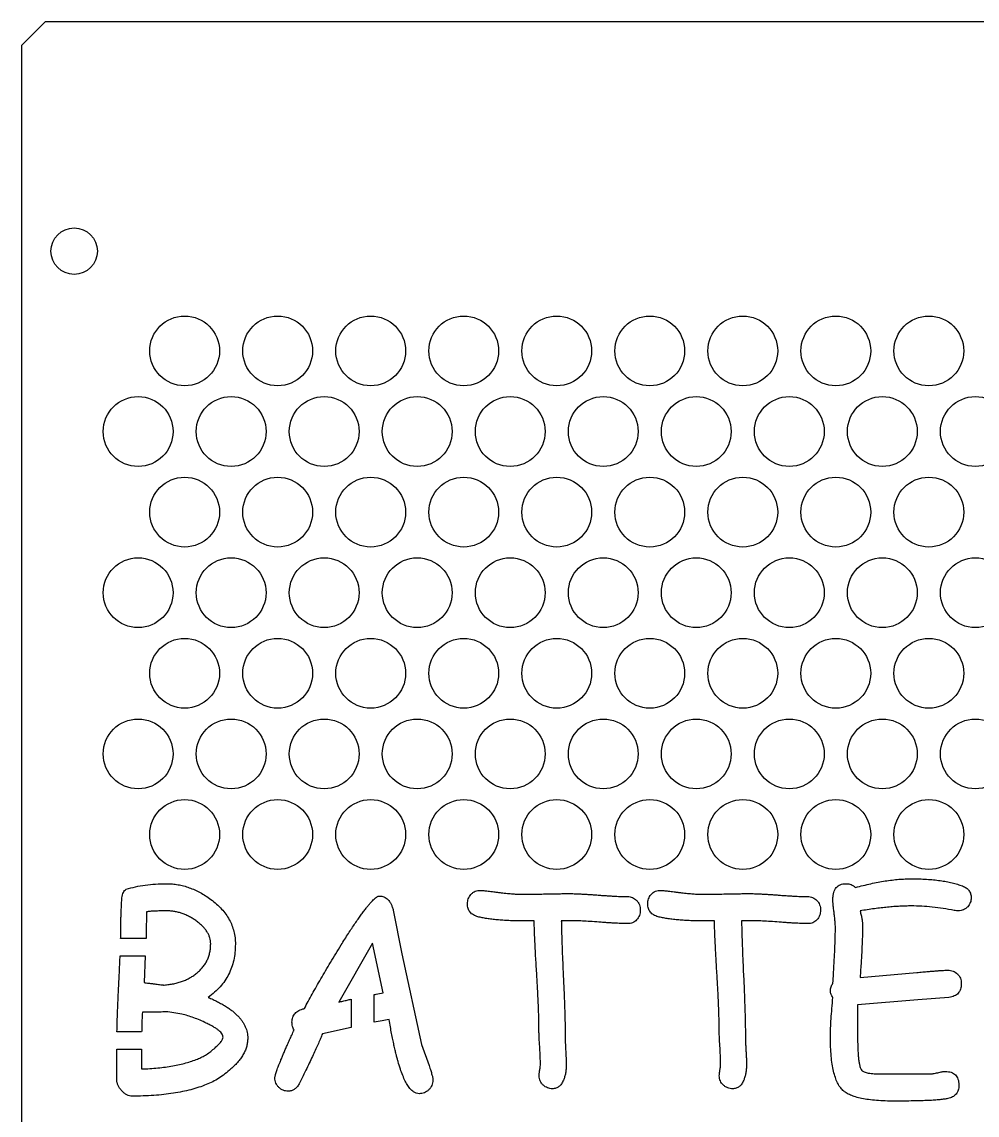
# Model space of a CAD drawing. Header units: inches. Extents: x -3.9 to 3.9, y -2.1 to 9.7.
# Drawn here: x -3.88 to 1.26, y 3.8 to 9.67 of the extents above; entities that cross this region are included whole.
import ezdxf

# ---------------------------------------------------------------- set-up
doc = ezdxf.new("R2010")
doc.units = ezdxf.units.IN
doc.header["$MEASUREMENT"] = 0

msp = doc.modelspace()

# ---------------------------------------------------------------- linework, layer by layer
at = {"color": 7, "linetype": 'Continuous', "lineweight": 25}
for p, q in [((-3.75, 9.6695), (-3.875, 9.5445)), ((3.75, 9.6695), (-3.75, 9.6695)), ((-3.875, -1.4195), (-3.875, 9.5445)), ((-3.205, 4.8883), (-3.2063, 4.7699)), ((-1.8785, 4.8964), (-1.8335, 4.6616)), ((-1.1214, 4.84), (-1.1847, 4.8393)), ((-0.9273, 4.84), (-0.9754, 4.84)), ((-0.1526, 4.84), (-0.2159, 4.8393)), ((0.0415, 4.84), (-0.0066, 4.84)), ((-3.2063, 4.7699), (-3.2074, 4.7451)), ((-3.2074, 4.7451), (-3.344, 4.7451)), ((-1.9907, 4.7197), (-2.1707, 4.4032)), ((-1.9326, 4.452), (-1.9907, 4.7197)), ((-3.3469, 4.6513), (-3.2117, 4.6513)), ((-3.2117, 4.6513), (-3.2183, 4.5082)), ((-1.8335, 4.6616), (-1.7269, 4.1758)), ((0.6304, 4.5347), (0.9354, 4.5617)), ((-2.1056, 4.4185), (-2.1056, 4.2669)), ((-1.9806, 4.2946), (-1.9806, 4.4432)), ((0.941, 4.4153), (0.6171, 4.3887)), ((1.1079, 4.4285), (0.941, 4.4153)), ((-3.1463, 4.3489), (-3.2274, 4.3489)), ((-3.0155, 4.3388), (-3.0901, 4.351)), ((0.6171, 4.3887), (0.6171, 4.215)), ((-3.2311, 4.2432), (-3.3637, 4.2432)), ((-2.1056, 4.2669), (-2.2594, 4.2326)), ((-1.7269, 4.1758), (-1.6863, 4.0617)), ((-3.3643, 3.9852), (-3.3643, 4.1494)), ((-3.3643, 4.1494), (-3.2316, 4.1494)), ((-3.2316, 4.1494), (-3.2316, 4.0437)), ((0.748, 4.0171), (1.007, 4.0171))]:
    msp.add_line(p, q, dxfattribs=at)
for centre, radius in [((-3.5938, 8.4375), 0.125), ((-3, 7.9016), 0.1875), ((-2.5, 7.9016), 0.1875), ((-2, 7.9016), 0.1875), ((-1.5, 7.9016), 0.1875), ((-1, 7.9016), 0.1875), ((-0.5, 7.9016), 0.1875), ((0, 7.9016), 0.1875), ((0.5, 7.9016), 0.1875), ((1, 7.9016), 0.1875), ((-3.25, 7.4686), 0.1875), ((-2.75, 7.4686), 0.1875), ((-2.25, 7.4686), 0.1875), ((-1.75, 7.4686), 0.1875), ((-1.25, 7.4686), 0.1875), ((-0.75, 7.4686), 0.1875), ((-0.25, 7.4686), 0.1875), ((0.25, 7.4686), 0.1875), ((0.75, 7.4686), 0.1875), ((1.25, 7.4686), 0.1875), ((-3, 7.0356), 0.1875), ((-2.5, 7.0356), 0.1875), ((-2, 7.0356), 0.1875), ((-1.5, 7.0356), 0.1875), ((-1, 7.0356), 0.1875), ((-0.5, 7.0356), 0.1875), ((0, 7.0356), 0.1875), ((0.5, 7.0356), 0.1875), ((1, 7.0356), 0.1875), ((-3.25, 6.6026), 0.1875), ((-2.75, 6.6026), 0.1875), ((-2.25, 6.6026), 0.1875), ((-1.75, 6.6026), 0.1875), ((-1.25, 6.6026), 0.1875), ((-0.75, 6.6026), 0.1875), ((-0.25, 6.6026), 0.1875), ((0.25, 6.6026), 0.1875), ((0.75, 6.6026), 0.1875), ((1.25, 6.6026), 0.1875), ((-3, 6.1696), 0.1875), ((-2.5, 6.1696), 0.1875), ((-2, 6.1696), 0.1875), ((-1.5, 6.1696), 0.1875), ((-1, 6.1696), 0.1875), ((-0.5, 6.1696), 0.1875), ((0, 6.1696), 0.1875), ((0.5, 6.1696), 0.1875), ((1, 6.1696), 0.1875), ((-3.25, 5.7365), 0.1875), ((-2.75, 5.7365), 0.1875), ((-2.25, 5.7365), 0.1875), ((-1.75, 5.7365), 0.1875), ((-1.25, 5.7365), 0.1875), ((-0.75, 5.7365), 0.1875), ((-0.25, 5.7365), 0.1875), ((0.25, 5.7365), 0.1875), ((0.75, 5.7365), 0.1875), ((1.25, 5.7365), 0.1875), ((-3, 5.3035), 0.1875), ((-2.5, 5.3035), 0.1875), ((-2, 5.3035), 0.1875), ((-1.5, 5.3035), 0.1875), ((-1, 5.3035), 0.1875), ((-0.5, 5.3035), 0.1875), ((0, 5.3035), 0.1875), ((0.5, 5.3035), 0.1875), ((1, 5.3035), 0.1875)]:
    msp.add_circle(centre, radius, dxfattribs=at)
for points, knots in [([(0.6057, 5.0187), (0.6196, 5.0224), (0.6469, 5.0298), (0.6874, 5.0393), (0.7268, 5.0472), (0.7649, 5.0539), (0.8019, 5.0591), (0.8378, 5.0629), (0.8727, 5.065), (0.8955, 5.0654), (0.9068, 5.0656)], [0, 0, 0, 0, 0.1410471, 0.2776536, 0.4084631, 0.5351875, 0.6571521, 0.7758472, 0.8893655, 1, 1, 1, 1]), ([(0.9068, 5.0656), (0.9207, 5.0655), (0.9478, 5.0652), (0.9874, 5.0633), (1.0249, 5.0605), (1.0602, 5.0564), (1.0934, 5.0507), (1.1244, 5.0441), (1.1534, 5.0367), (1.1715, 5.0302), (1.1803, 5.027)], [0, 0, 0, 0, 0.150152, 0.292977, 0.428577, 0.556433, 0.676897, 0.79146, 0.8989, 1, 1, 1, 1]), ([(-3.3377, 4.9629), (-3.3368, 4.9684), (-3.3351, 4.9784), (-3.3301, 4.9917), (-3.3236, 5.0025), (-3.3174, 5.0072), (-3.3145, 5.0094)], [0, 0, 0, 0, 0.308547, 0.569789, 0.79657, 1, 1, 1, 1]), ([(-3.3145, 5.0094), (-3.2981, 5.014), (-3.2645, 5.0236), (-3.2114, 5.0322), (-3.1553, 5.0381), (-3.1168, 5.0387), (-3.097, 5.039)], [0, 0, 0, 0, 0.232639, 0.475273, 0.730674, 1, 1, 1, 1]), ([(-3.097, 5.039), (-3.0867, 5.0388), (-3.0661, 5.0384), (-3.0355, 5.0342), (-3.0051, 5.0276), (-2.9752, 5.0181), (-2.9454, 5.0064), (-2.9161, 4.9917), (-2.887, 4.9746), (-2.8684, 4.9612), (-2.8589, 4.9544)], [0, 0, 0, 0, 0.120268, 0.239813, 0.360359, 0.482036, 0.606193, 0.733155, 0.864419, 1, 1, 1, 1]), ([(-1.4619, 4.981), (-1.4583, 4.9847), (-1.4514, 4.9919), (-1.4384, 4.9994), (-1.4239, 5.0035), (-1.4138, 5.0034), (-1.4086, 5.0034)], [0, 0, 0, 0, 0.256654, 0.496673, 0.740639, 1, 1, 1, 1]), ([(-1.4086, 5.0034), (-1.4063, 5.0032), (-1.4009, 5.003), (-1.392, 5.0021), (-1.3812, 5.0008), (-1.3684, 4.9993), (-1.3536, 4.9977), (-1.3369, 4.9956), (-1.3182, 4.9934), (-1.3052, 4.9916), (-1.2983, 4.9907)], [0, 0, 0, 0, 0.0635938, 0.1442292, 0.2419667, 0.3584673, 0.491876, 0.6442657, 0.8135624, 1, 1, 1, 1]), ([(-0.4931, 4.981), (-0.4895, 4.9847), (-0.4826, 4.9919), (-0.4696, 4.9994), (-0.4551, 5.0035), (-0.445, 5.0034), (-0.4398, 5.0034)], [0, 0, 0, 0, 0.256654, 0.4966728, 0.7406388, 1, 1, 1, 1]), ([(-0.4398, 5.0034), (-0.4375, 5.0032), (-0.4321, 5.003), (-0.4232, 5.0021), (-0.4124, 5.0008), (-0.3996, 4.9993), (-0.3848, 4.9977), (-0.3681, 4.9956), (-0.3494, 4.9934), (-0.3363, 4.9916), (-0.3295, 4.9907)], [0, 0, 0, 0, 0.063594, 0.144229, 0.241967, 0.358467, 0.491876, 0.644266, 0.813562, 1, 1, 1, 1]), ([(0.4844, 4.9557), (0.4846, 4.9622), (0.4849, 4.9745), (0.4881, 4.9917), (0.4938, 5.0063), (0.5013, 5.0185), (0.5118, 5.0277), (0.5241, 5.0345), (0.5388, 5.0385), (0.5494, 5.0388), (0.5549, 5.039)], [0, 0, 0, 0, 0.156313, 0.295046, 0.418084, 0.530929, 0.637941, 0.74794, 0.866782, 1, 1, 1, 1]), ([(0.5549, 5.039), (0.5597, 5.0388), (0.5691, 5.0383), (0.5826, 5.0345), (0.595, 5.0279), (0.6021, 5.0218), (0.6057, 5.0187)], [0, 0, 0, 0, 0.256011, 0.501755, 0.744845, 1, 1, 1, 1]), ([(1.1803, 5.027), (1.184, 5.0254), (1.1912, 5.0224), (1.201, 5.0166), (1.2093, 5.0099), (1.2159, 5.0021), (1.2213, 4.9937), (1.2251, 4.9842), (1.227, 4.9738), (1.2274, 4.9666), (1.2276, 4.9629)], [0, 0, 0, 0, 0.141204, 0.273981, 0.396418, 0.515142, 0.629623, 0.747251, 0.871004, 1, 1, 1, 1]), ([(-3.3435, 4.7697), (-3.3436, 4.7754), (-3.3436, 4.7876), (-3.3434, 4.8068), (-3.3429, 4.828), (-3.3423, 4.8512), (-3.3415, 4.8763), (-3.3404, 4.9034), (-3.3392, 4.9325), (-3.3382, 4.9525), (-3.3377, 4.9629)], [0, 0, 0, 0, 0.089006, 0.188742, 0.298144, 0.418292, 0.548119, 0.688701, 0.83897, 1, 1, 1, 1]), ([(-2.8589, 4.9544), (-2.8485, 4.9463), (-2.8281, 4.9304), (-2.8011, 4.9038), (-2.7784, 4.8758), (-2.7597, 4.8462), (-2.745, 4.8153), (-2.7349, 4.7827), (-2.7284, 4.7489), (-2.7276, 4.7258), (-2.7273, 4.7141)], [0, 0, 0, 0, 0.13965, 0.271357, 0.397597, 0.51891, 0.638685, 0.756958, 0.876827, 1, 1, 1, 1]), ([(-2.1591, 4.7099), (-2.1524, 4.7205), (-2.1394, 4.7411), (-2.1201, 4.7708), (-2.1022, 4.7987), (-2.0849, 4.8243), (-2.0685, 4.8478), (-2.0534, 4.8695), (-2.0391, 4.889), (-2.0256, 4.9063), (-2.0134, 4.9218), (-2.0021, 4.9353), (-1.9916, 4.9465), (-1.9825, 4.956), (-1.9739, 4.963), (-1.9665, 4.9683), (-1.96, 4.9719), (-1.9557, 4.9724), (-1.9538, 4.9727)], [0, 0, 0, 0, 0.11146, 0.216929, 0.315226, 0.406522, 0.491858, 0.570035, 0.641779, 0.707127, 0.765357, 0.817744, 0.863024, 0.902179, 0.93495, 0.961917, 0.983105, 1, 1, 1, 1]), ([(-1.9538, 4.9727), (-1.9493, 4.9724), (-1.9407, 4.972), (-1.9283, 4.9683), (-1.917, 4.9622), (-1.9068, 4.9537), (-1.8981, 4.9426), (-1.8901, 4.9294), (-1.8836, 4.9137), (-1.8803, 4.9023), (-1.8785, 4.8964)], [0, 0, 0, 0, 0.1146653, 0.2224798, 0.3318181, 0.443275, 0.5625113, 0.6937528, 0.8392083, 1, 1, 1, 1]), ([(-1.4798, 4.9308), (-1.4796, 4.9354), (-1.4793, 4.9446), (-1.4755, 4.9577), (-1.4702, 4.9702), (-1.4647, 4.9773), (-1.4619, 4.981)], [0, 0, 0, 0, 0.256406, 0.5054352, 0.7480057, 1, 1, 1, 1]), ([(-1.2983, 4.9907), (-1.2874, 4.9895), (-1.2666, 4.9872), (-1.237, 4.9844), (-1.2107, 4.9829), (-1.1942, 4.9826), (-1.1865, 4.9824)], [0, 0, 0, 0, 0.293881, 0.559427, 0.794649, 1, 1, 1, 1]), ([(-1.1865, 4.9824), (-1.1788, 4.9825), (-1.1614, 4.9827), (-1.1328, 4.9827), (-1.0987, 4.9836), (-1.0611, 4.984), (-1.0235, 4.9849), (-0.9894, 4.9856), (-0.9607, 4.9857), (-0.9434, 4.9859), (-0.9356, 4.9859)], [0, 0, 0, 0, 0.092555, 0.207421, 0.342966, 0.499992, 0.657034, 0.792579, 0.907445, 1, 1, 1, 1]), ([(-0.9356, 4.9859), (-0.9309, 4.9859), (-0.921, 4.9857), (-0.9053, 4.9856), (-0.888, 4.9849), (-0.8691, 4.9841), (-0.8486, 4.9827), (-0.8265, 4.9817), (-0.8028, 4.9799), (-0.778, 4.9781), (-0.7532, 4.9762), (-0.7295, 4.9745), (-0.7074, 4.9733), (-0.6869, 4.9723), (-0.668, 4.9712), (-0.6507, 4.9705), (-0.635, 4.9704), (-0.6251, 4.9703), (-0.6204, 4.9702)], [0, 0, 0, 0, 0.044676, 0.094607, 0.149168, 0.209007, 0.274162, 0.344565, 0.419639, 0.500002, 0.580366, 0.656096, 0.725842, 0.790961, 0.850832, 0.90605, 0.955324, 1, 1, 1, 1]), ([(-0.6204, 4.9702), (-0.6156, 4.97), (-0.6063, 4.9696), (-0.593, 4.9654), (-0.5811, 4.9586), (-0.5705, 4.9495), (-0.5619, 4.9383), (-0.5551, 4.9258), (-0.5515, 4.9118), (-0.551, 4.902), (-0.5508, 4.897)], [0, 0, 0, 0, 0.12743, 0.246739, 0.367008, 0.490936, 0.616803, 0.739427, 0.86707, 1, 1, 1, 1]), ([(-0.5109, 4.9308), (-0.5108, 4.9354), (-0.5105, 4.9446), (-0.5067, 4.9577), (-0.5014, 4.9702), (-0.4959, 4.9773), (-0.4931, 4.981)], [0, 0, 0, 0, 0.256406, 0.5054352, 0.7480057, 1, 1, 1, 1]), ([(-0.3295, 4.9907), (-0.3186, 4.9895), (-0.2978, 4.9872), (-0.2682, 4.9844), (-0.2419, 4.9829), (-0.2254, 4.9826), (-0.2177, 4.9824)], [0, 0, 0, 0, 0.293881, 0.559427, 0.794649, 1, 1, 1, 1]), ([(-0.2177, 4.9824), (-0.21, 4.9825), (-0.1926, 4.9827), (-0.164, 4.9827), (-0.1299, 4.9836), (-0.0923, 4.984), (-0.0547, 4.9849), (-0.0206, 4.9856), (0.0081, 4.9857), (0.0254, 4.9859), (0.0332, 4.9859)], [0, 0, 0, 0, 0.092555, 0.207421, 0.342966, 0.499992, 0.657034, 0.792579, 0.907445, 1, 1, 1, 1]), ([(0.0332, 4.9859), (0.0379, 4.9859), (0.0478, 4.9857), (0.0635, 4.9856), (0.0808, 4.9849), (0.0997, 4.9841), (0.1202, 4.9827), (0.1423, 4.9817), (0.166, 4.9799), (0.1908, 4.9781), (0.2156, 4.9762), (0.2393, 4.9745), (0.2614, 4.9733), (0.2819, 4.9723), (0.3008, 4.9712), (0.3181, 4.9705), (0.3338, 4.9704), (0.3437, 4.9703), (0.3484, 4.9702)], [0, 0, 0, 0, 0.044676, 0.094607, 0.149168, 0.209007, 0.274162, 0.344565, 0.419639, 0.500002, 0.580366, 0.656096, 0.725842, 0.790961, 0.850832, 0.90605, 0.955324, 1, 1, 1, 1]), ([(0.3484, 4.9702), (0.3532, 4.97), (0.3625, 4.9696), (0.3758, 4.9654), (0.3877, 4.9586), (0.3983, 4.9495), (0.4069, 4.9383), (0.4137, 4.9258), (0.4173, 4.9118), (0.4178, 4.902), (0.418, 4.897)], [0, 0, 0, 0, 0.12743, 0.246739, 0.367008, 0.490936, 0.616803, 0.739427, 0.86707, 1, 1, 1, 1]), ([(0.4977, 4.8039), (0.4976, 4.8087), (0.4974, 4.8194), (0.496, 4.8369), (0.4939, 4.8573), (0.491, 4.8798), (0.4882, 4.9023), (0.4861, 4.9229), (0.4847, 4.9403), (0.4845, 4.9509), (0.4844, 4.9557)], [0, 0, 0, 0, 0.0952493, 0.2097929, 0.3451329, 0.5000048, 0.6562267, 0.7915667, 0.9061103, 1, 1, 1, 1]), ([(1.2276, 4.9629), (1.2273, 4.9586), (1.2268, 4.9501), (1.2234, 4.9376), (1.2175, 4.926), (1.212, 4.9191), (1.2091, 4.9156)], [0, 0, 0, 0, 0.2490214, 0.4934107, 0.7401432, 1, 1, 1, 1]), ([(-3.0951, 4.893), (-3.1072, 4.8931), (-3.1293, 4.8931), (-3.1597, 4.8919), (-3.1843, 4.8908), (-3.1987, 4.889), (-3.205, 4.8883)], [0, 0, 0, 0, 0.327786, 0.604864, 0.827543, 1, 1, 1, 1]), ([(-2.86, 4.7166), (-2.8602, 4.722), (-2.8607, 4.7328), (-2.8644, 4.7489), (-2.8702, 4.7646), (-2.8788, 4.7799), (-2.8894, 4.7949), (-2.9026, 4.8096), (-2.9181, 4.8239), (-2.9354, 4.8378), (-2.9541, 4.8506), (-2.9735, 4.8619), (-2.9931, 4.8714), (-3.0128, 4.8794), (-3.0331, 4.8854), (-3.0535, 4.8897), (-3.0742, 4.8926), (-3.0881, 4.8929), (-3.0951, 4.893)], [0, 0, 0, 0, 0.050702, 0.101808, 0.153693, 0.207642, 0.264826, 0.326345, 0.391919, 0.462468, 0.534734, 0.604432, 0.672257, 0.73857, 0.804186, 0.869776, 0.93449, 1, 1, 1, 1]), ([(-1.4236, 4.8615), (-1.428, 4.8628), (-1.4366, 4.8654), (-1.4481, 4.8711), (-1.4579, 4.8777), (-1.4659, 4.886), (-1.4723, 4.8954), (-1.4765, 4.9062), (-1.4794, 4.918), (-1.4796, 4.9264), (-1.4798, 4.9308)], [0, 0, 0, 0, 0.143629, 0.274277, 0.393764, 0.509874, 0.625198, 0.742806, 0.865392, 1, 1, 1, 1]), ([(-0.5508, 4.897), (-0.551, 4.892), (-0.5514, 4.8824), (-0.5554, 4.8687), (-0.5613, 4.856), (-0.5702, 4.8452), (-0.5803, 4.8359), (-0.5922, 4.8293), (-0.6052, 4.8252), (-0.6143, 4.8248), (-0.619, 4.8246)], [0, 0, 0, 0, 0.133229, 0.25934, 0.383945, 0.510389, 0.634923, 0.752973, 0.874222, 1, 1, 1, 1]), ([(-0.4548, 4.8615), (-0.4592, 4.8628), (-0.4678, 4.8654), (-0.4792, 4.8711), (-0.4891, 4.8777), (-0.4971, 4.886), (-0.5035, 4.8954), (-0.5077, 4.9062), (-0.5106, 4.918), (-0.5108, 4.9264), (-0.5109, 4.9308)], [0, 0, 0, 0, 0.143629, 0.274277, 0.393764, 0.509874, 0.625198, 0.742806, 0.865392, 1, 1, 1, 1]), ([(0.418, 4.897), (0.4178, 4.892), (0.4174, 4.8824), (0.4134, 4.8687), (0.4075, 4.856), (0.3986, 4.8452), (0.3885, 4.8359), (0.3767, 4.8293), (0.3636, 4.8252), (0.3545, 4.8248), (0.3498, 4.8246)], [0, 0, 0, 0, 0.133229, 0.25934, 0.383945, 0.510389, 0.634923, 0.752973, 0.874222, 1, 1, 1, 1]), ([(0.9054, 4.9196), (0.8954, 4.9195), (0.8751, 4.9193), (0.844, 4.918), (0.8117, 4.9159), (0.7779, 4.913), (0.743, 4.9092), (0.7066, 4.905), (0.6689, 4.8992), (0.6434, 4.8951), (0.6304, 4.893)], [0, 0, 0, 0, 0.107986, 0.219801, 0.337762, 0.459687, 0.587125, 0.719286, 0.857249, 1, 1, 1, 1]), ([(0.6304, 4.893), (0.6324, 4.8855), (0.6362, 4.8712), (0.6404, 4.8508), (0.6431, 4.8328), (0.6435, 4.8215), (0.6437, 4.8163)], [0, 0, 0, 0, 0.301515, 0.567202, 0.800491, 1, 1, 1, 1]), ([(1.1362, 4.8955), (1.1164, 4.8993), (1.0774, 4.9067), (1.0191, 4.9139), (0.9619, 4.9188), (0.9241, 4.9193), (0.9054, 4.9196)], [0, 0, 0, 0, 0.259205, 0.511974, 0.758123, 1, 1, 1, 1]), ([(1.1581, 4.893), (1.1547, 4.8932), (1.1473, 4.8934), (1.14, 4.8948), (1.1362, 4.8955)], [0, 0, 0, 0, 0.468969, 1, 1, 1, 1]), ([(1.2091, 4.9156), (1.2057, 4.9121), (1.1989, 4.9053), (1.1864, 4.8982), (1.1727, 4.8938), (1.1631, 4.8933), (1.1581, 4.893)], [0, 0, 0, 0, 0.255239, 0.500841, 0.74268, 1, 1, 1, 1]), ([(-1.1847, 4.8393), (-1.197, 4.8394), (-1.221, 4.8396), (-1.256, 4.8407), (-1.2889, 4.8422), (-1.3198, 4.8448), (-1.3486, 4.8478), (-1.3755, 4.8515), (-1.4002, 4.856), (-1.416, 4.8597), (-1.4236, 4.8615)], [0, 0, 0, 0, 0.153505, 0.299303, 0.436587, 0.564632, 0.686049, 0.798368, 0.902724, 1, 1, 1, 1]), ([(-1.1079, 4.5586), (-1.1089, 4.5743), (-1.1108, 4.6047), (-1.1133, 4.6485), (-1.1154, 4.6889), (-1.1172, 4.7258), (-1.119, 4.7592), (-1.1199, 4.7892), (-1.1208, 4.8158), (-1.1212, 4.8323), (-1.1214, 4.84)], [0, 0, 0, 0, 0.168131, 0.323684, 0.467398, 0.598579, 0.717226, 0.824013, 0.918271, 1, 1, 1, 1]), ([(-0.9754, 4.84), (-0.9753, 4.8313), (-0.9751, 4.8128), (-0.9741, 4.7831), (-0.9732, 4.7496), (-0.9719, 4.7124), (-0.9705, 4.6714), (-0.9685, 4.6267), (-0.9665, 4.5782), (-0.9649, 4.5447), (-0.964, 4.5272)], [0, 0, 0, 0, 0.082844, 0.177642, 0.285044, 0.403728, 0.535017, 0.677615, 0.832819, 1, 1, 1, 1]), ([(-0.7733, 4.8329), (-0.7892, 4.8341), (-0.8189, 4.8362), (-0.8604, 4.8385), (-0.8959, 4.8399), (-0.9175, 4.8399), (-0.9273, 4.84)], [0, 0, 0, 0, 0.309901, 0.579136, 0.809127, 1, 1, 1, 1]), ([(-0.619, 4.8246), (-0.6235, 4.8247), (-0.6329, 4.8248), (-0.648, 4.8252), (-0.6647, 4.8259), (-0.6832, 4.8266), (-0.7033, 4.828), (-0.7252, 4.8294), (-0.7487, 4.831), (-0.7649, 4.8323), (-0.7733, 4.8329)], [0, 0, 0, 0, 0.087234, 0.183887, 0.292656, 0.412205, 0.542618, 0.68383, 0.837182, 1, 1, 1, 1]), ([(-0.2159, 4.8393), (-0.2282, 4.8394), (-0.2522, 4.8396), (-0.2871, 4.8407), (-0.3201, 4.8422), (-0.351, 4.8448), (-0.3798, 4.8478), (-0.4067, 4.8515), (-0.4314, 4.856), (-0.4472, 4.8597), (-0.4548, 4.8615)], [0, 0, 0, 0, 0.153505, 0.299303, 0.436587, 0.564632, 0.686049, 0.798368, 0.902724, 1, 1, 1, 1]), ([(-0.1391, 4.5586), (-0.1401, 4.5743), (-0.142, 4.6047), (-0.1445, 4.6485), (-0.1466, 4.6889), (-0.1484, 4.7258), (-0.1502, 4.7592), (-0.1511, 4.7892), (-0.152, 4.8158), (-0.1524, 4.8323), (-0.1526, 4.84)], [0, 0, 0, 0, 0.168131, 0.323684, 0.467398, 0.598579, 0.717226, 0.824013, 0.918271, 1, 1, 1, 1]), ([(-0.0066, 4.84), (-0.0065, 4.8313), (-0.0063, 4.8128), (-0.0053, 4.7831), (-0.0043, 4.7496), (-0.0031, 4.7124), (-0.0017, 4.6714), (0.0003, 4.6267), (0.0023, 4.5782), (0.0039, 4.5447), (0.0048, 4.5272)], [0, 0, 0, 0, 0.082844, 0.177642, 0.285044, 0.403728, 0.535017, 0.677615, 0.832819, 1, 1, 1, 1]), ([(0.1955, 4.8329), (0.1796, 4.8341), (0.1499, 4.8362), (0.1084, 4.8385), (0.0729, 4.8399), (0.0513, 4.8399), (0.0415, 4.84)], [0, 0, 0, 0, 0.309901, 0.579136, 0.809127, 1, 1, 1, 1]), ([(0.3498, 4.8246), (0.3453, 4.8247), (0.3359, 4.8248), (0.3208, 4.8252), (0.3041, 4.8259), (0.2856, 4.8266), (0.2655, 4.828), (0.2437, 4.8294), (0.2201, 4.831), (0.2039, 4.8323), (0.1955, 4.8329)], [0, 0, 0, 0, 0.087234, 0.183887, 0.292656, 0.412205, 0.542618, 0.68383, 0.837182, 1, 1, 1, 1]), ([(-3.344, 4.7451), (-3.344, 4.7452), (-3.3438, 4.7534), (-3.3437, 4.7616), (-3.3435, 4.7697)], [0.91588472, 0.91588472, 0.91588472, 0.91588472, 0.91690024, 1, 1, 1, 1]), ([(0.4844, 4.5051), (0.4855, 4.5214), (0.4875, 4.5529), (0.4902, 4.5985), (0.4925, 4.6408), (0.4944, 4.6798), (0.4958, 4.7155), (0.4969, 4.7479), (0.4975, 4.777), (0.4976, 4.7953), (0.4977, 4.8039)], [0, 0, 0, 0, 0.16392, 0.316685, 0.458299, 0.588766, 0.708091, 0.816283, 0.914043, 1, 1, 1, 1]), ([(0.6437, 4.8163), (0.6436, 4.8074), (0.6435, 4.7887), (0.6429, 4.7595), (0.6418, 4.7279), (0.6403, 4.6939), (0.6385, 4.6575), (0.6362, 4.6187), (0.6335, 4.5775), (0.6314, 4.5492), (0.6304, 4.5347)], [0, 0, 0, 0, 0.094871, 0.198588, 0.311166, 0.431149, 0.560751, 0.698511, 0.84517, 1, 1, 1, 1]), ([(-2.9336, 4.5594), (-2.9277, 4.5645), (-2.9162, 4.5746), (-2.9013, 4.5918), (-2.8885, 4.6099), (-2.8781, 4.6291), (-2.8699, 4.6494), (-2.8641, 4.6708), (-2.8608, 4.6934), (-2.8602, 4.7087), (-2.86, 4.7166)], [0, 0, 0, 0, 0.129915, 0.255888, 0.378548, 0.499425, 0.620114, 0.743332, 0.869369, 1, 1, 1, 1]), ([(-2.7273, 4.7141), (-2.7277, 4.6993), (-2.7285, 4.6705), (-2.7355, 4.6285), (-2.7469, 4.5889), (-2.763, 4.5517), (-2.7836, 4.5169), (-2.8091, 4.4847), (-2.8389, 4.4547), (-2.8616, 4.4374), (-2.8732, 4.4285)], [0, 0, 0, 0, 0.132369, 0.258785, 0.380949, 0.501313, 0.621801, 0.74335, 0.86886, 1, 1, 1, 1]), ([(-2.3561, 4.3688), (-2.3494, 4.3814), (-2.3357, 4.4071), (-2.3144, 4.4464), (-2.2916, 4.4869), (-2.2674, 4.5288), (-2.2424, 4.5722), (-2.2159, 4.617), (-2.1878, 4.663), (-2.1688, 4.6941), (-2.1591, 4.7099)], [0, 0, 0, 0, 0.108546, 0.221833, 0.340128, 0.462728, 0.589834, 0.721982, 0.858733, 1, 1, 1, 1]), ([(-3.355, 4.4779), (-3.3541, 4.4941), (-3.3525, 4.5254), (-3.3504, 4.5705), (-3.3486, 4.6121), (-3.3474, 4.6387), (-3.3469, 4.6513)], [0, 0, 0, 0, 0.1671028, 0.3213691, 0.4642524, 0.5946641, 0.5946641, 0.5946641, 0.5946641]), ([(-3.1098, 4.4949), (-3.1011, 4.4958), (-3.0838, 4.4975), (-3.0586, 4.5016), (-3.0347, 4.5074), (-3.012, 4.5149), (-2.9904, 4.5235), (-2.9702, 4.5341), (-2.9511, 4.5457), (-2.9394, 4.5548), (-2.9336, 4.5594)], [0, 0, 0, 0, 0.1389551, 0.2723337, 0.4010553, 0.5269291, 0.6479012, 0.7665834, 0.8842849, 1, 1, 1, 1]), ([(-1.0963, 4.277), (-1.0964, 4.2857), (-1.0965, 4.3041), (-1.0968, 4.333), (-1.0981, 4.3643), (-1.0992, 4.3983), (-1.101, 4.4348), (-1.1027, 4.4738), (-1.1053, 4.5153), (-1.1071, 4.5438), (-1.1079, 4.5586)], [0, 0, 0, 0, 0.093429, 0.195693, 0.306835, 0.427561, 0.557167, 0.695625, 0.843017, 1, 1, 1, 1]), ([(-0.964, 4.5272), (-0.9633, 4.5109), (-0.9617, 4.4792), (-0.9598, 4.433), (-0.9585, 4.3896), (-0.9569, 4.349), (-0.9559, 4.3112), (-0.9553, 4.2763), (-0.9549, 4.2441), (-0.9548, 4.2237), (-0.9547, 4.2139)], [0, 0, 0, 0, 0.156276, 0.303903, 0.442888, 0.571957, 0.692389, 0.804195, 0.906731, 1, 1, 1, 1]), ([(-0.1275, 4.277), (-0.1276, 4.2857), (-0.1277, 4.3041), (-0.128, 4.333), (-0.1293, 4.3643), (-0.1304, 4.3983), (-0.1322, 4.4348), (-0.1339, 4.4738), (-0.1365, 4.5153), (-0.1383, 4.5438), (-0.1391, 4.5586)], [0, 0, 0, 0, 0.093429, 0.195693, 0.306835, 0.427561, 0.557167, 0.695625, 0.843017, 1, 1, 1, 1]), ([(0.0048, 4.5272), (0.0055, 4.5109), (0.0071, 4.4792), (0.009, 4.433), (0.0103, 4.3896), (0.0119, 4.349), (0.0129, 4.3112), (0.0135, 4.2763), (0.0139, 4.2441), (0.014, 4.2237), (0.0141, 4.2139)], [0, 0, 0, 0, 0.156276, 0.303903, 0.442888, 0.571957, 0.692389, 0.804195, 0.906731, 1, 1, 1, 1]), ([(0.9354, 4.5617), (0.9461, 4.5627), (0.9665, 4.5648), (0.9955, 4.5671), (1.0212, 4.5695), (1.0436, 4.5714), (1.0627, 4.5725), (1.0785, 4.5737), (1.0911, 4.5743), (1.0984, 4.5745), (1.1015, 4.5745)], [0, 0, 0, 0, 0.193797, 0.368664, 0.523586, 0.658457, 0.773193, 0.867979, 0.943984, 1, 1, 1, 1]), ([(1.1015, 4.5745), (1.1065, 4.5743), (1.1162, 4.5739), (1.1301, 4.5699), (1.1427, 4.5637), (1.1537, 4.5548), (1.1631, 4.5442), (1.1699, 4.5314), (1.1739, 4.5168), (1.1743, 4.5065), (1.1745, 4.5011)], [0, 0, 0, 0, 0.129024, 0.24947, 0.369265, 0.490029, 0.612834, 0.734269, 0.862076, 1, 1, 1, 1]), ([(-3.3637, 4.2432), (-3.3637, 4.2441), (-3.3635, 4.2557), (-3.3631, 4.2789), (-3.362, 4.3135), (-3.3605, 4.3508), (-3.3591, 4.3907), (-3.3572, 4.4334), (-3.3557, 4.4628), (-3.355, 4.4779)], [0.1837849, 0.1837849, 0.1837849, 0.1837849, 0.1938368, 0.3048202, 0.4252034, 0.5549977, 0.6934323, 0.842004, 1, 1, 1, 1]), ([(-3.2183, 4.5082), (-3.2104, 4.507), (-3.1954, 4.5049), (-3.1745, 4.5023), (-3.1565, 4.5), (-3.1414, 4.4981), (-3.1293, 4.4966), (-3.1202, 4.4957), (-3.1141, 4.4948), (-3.111, 4.4949), (-3.1098, 4.4949)], [0, 0, 0, 0, 0.220299, 0.413514, 0.5799, 0.717573, 0.830303, 0.914325, 0.969642, 1, 1, 1, 1]), ([(0.4711, 4.4623), (0.4713, 4.4662), (0.4716, 4.4739), (0.4742, 4.485), (0.4783, 4.4955), (0.4824, 4.5019), (0.4844, 4.5051)], [0, 0, 0, 0, 0.256308, 0.504392, 0.750241, 1, 1, 1, 1]), ([(1.1745, 4.5011), (1.1743, 4.496), (1.174, 4.4862), (1.1709, 4.4725), (1.1656, 4.4606), (1.1582, 4.4504), (1.1487, 4.4419), (1.1368, 4.4355), (1.1231, 4.4309), (1.1132, 4.4294), (1.1079, 4.4285)], [0, 0, 0, 0, 0.139745, 0.265434, 0.380983, 0.492912, 0.606353, 0.726953, 0.856248, 1, 1, 1, 1]), ([(-2.8732, 4.4285), (-2.8646, 4.4248), (-2.8478, 4.4175), (-2.8237, 4.4057), (-2.8011, 4.3937), (-2.7804, 4.3812), (-2.7613, 4.3686), (-2.7438, 4.3557), (-2.728, 4.3425), (-2.7139, 4.3288), (-2.7014, 4.3149), (-2.6904, 4.3008), (-2.6815, 4.2861), (-2.674, 4.2712), (-2.6681, 4.256), (-2.6639, 4.2405), (-2.6614, 4.2246), (-2.6611, 4.2139), (-2.6609, 4.2085)], [0, 0, 0, 0, 0.086844, 0.170165, 0.248647, 0.323308, 0.393978, 0.460817, 0.524427, 0.585095, 0.642675, 0.697479, 0.750073, 0.801609, 0.851664, 0.90074, 0.949998, 1, 1, 1, 1]), ([(-2.1707, 4.4032), (-2.1637, 4.405), (-2.149, 4.4087), (-2.1272, 4.4136), (-2.1125, 4.417), (-2.1056, 4.4185)], [0, 0, 0, 0, 0.0887759, 0.1877089, 0.2749131, 0.2749131, 0.2749131, 0.2749131]), ([(-1.9806, 4.4432), (-1.9775, 4.4438), (-1.9615, 4.4467), (-1.9455, 4.4496), (-1.9326, 4.452)], [0.799223, 0.799223, 0.799223, 0.799223, 0.8386715, 1, 1, 1, 1]), ([(0.4844, 4.4281), (0.4824, 4.4308), (0.4785, 4.436), (0.4742, 4.4445), (0.4716, 4.4533), (0.4713, 4.4594), (0.4711, 4.4623)], [0, 0, 0, 0, 0.270635, 0.518517, 0.76063, 1, 1, 1, 1]), ([(0.4711, 4.2154), (0.4713, 4.231), (0.4716, 4.2636), (0.4746, 4.3147), (0.479, 4.37), (0.4826, 4.4083), (0.4844, 4.4281)], [0, 0, 0, 0, 0.2197979, 0.4593432, 0.719777, 1, 1, 1, 1]), ([(-3.2274, 4.3489), (-3.2281, 4.3345), (-3.2294, 4.3064), (-3.2304, 4.2712), (-3.2309, 4.2504), (-3.2311, 4.2432)], [0, 0, 0, 0, 0.2726251, 0.5294783, 0.6649839, 0.6649839, 0.6649839, 0.6649839]), ([(-3.0901, 4.351), (-3.0939, 4.3509), (-3.1032, 4.3508), (-3.1179, 4.3499), (-3.1329, 4.349), (-3.1423, 4.349), (-3.1463, 4.3489)], [0, 0, 0, 0, 0.202821, 0.49447, 0.78612, 1, 1, 1, 1]), ([(-2.4233, 4.2954), (-2.4231, 4.3), (-2.4227, 4.3088), (-2.4196, 4.3215), (-2.414, 4.3327), (-2.4068, 4.3429), (-2.3969, 4.3514), (-2.3853, 4.3588), (-2.3714, 4.3645), (-2.3614, 4.3673), (-2.3561, 4.3688)], [0, 0, 0, 0, 0.126222, 0.244164, 0.356741, 0.470027, 0.587536, 0.711857, 0.848577, 1, 1, 1, 1]), ([(-2.8838, 4.2904), (-2.895, 4.2956), (-2.9169, 4.3057), (-2.9501, 4.319), (-2.9828, 4.3301), (-3.0047, 4.3359), (-3.0155, 4.3388)], [0, 0, 0, 0, 0.262256, 0.516598, 0.761167, 1, 1, 1, 1]), ([(-2.7936, 4.2139), (-2.7939, 4.2169), (-2.7946, 4.2231), (-2.7992, 4.2322), (-2.8065, 4.2414), (-2.8167, 4.2506), (-2.8294, 4.2604), (-2.845, 4.2703), (-2.8634, 4.2805), (-2.8767, 4.287), (-2.8838, 4.2904)], [0, 0, 0, 0, 0.071898, 0.151976, 0.24587, 0.35697, 0.487001, 0.63736, 0.807436, 1, 1, 1, 1]), ([(-2.4114, 4.2531), (-2.4133, 4.2562), (-2.4169, 4.2625), (-2.4207, 4.2728), (-2.4227, 4.2839), (-2.4231, 4.2915), (-2.4233, 4.2954)], [0, 0, 0, 0, 0.243925, 0.487137, 0.738426, 1, 1, 1, 1]), ([(-1.9015, 4.3087), (-1.9138, 4.3068), (-1.9403, 4.3026), (-1.9666, 4.2974), (-1.9806, 4.2946), (-1.9806, 4.2946)], [0, 0, 0, 0, 0.2042999, 0.4384669, 0.4390387, 0.4390387, 0.4390387, 0.4390387]), ([(-1.8528, 4.0841), (-1.8545, 4.09), (-1.8581, 4.1026), (-1.8635, 4.1232), (-1.869, 4.1467), (-1.8751, 4.1732), (-1.8813, 4.2028), (-1.8877, 4.2355), (-1.8945, 4.2711), (-1.8991, 4.2958), (-1.9015, 4.3087)], [0, 0, 0, 0, 0.079667, 0.171993, 0.276788, 0.39517, 0.526963, 0.671311, 0.829284, 1, 1, 1, 1]), ([(-2.5149, 3.9956), (-2.5148, 3.9972), (-2.5146, 4.0011), (-2.5132, 4.0075), (-2.511, 4.0154), (-2.5085, 4.0249), (-2.5045, 4.0357), (-2.5003, 4.0482), (-2.4948, 4.062), (-2.4889, 4.0774), (-2.4819, 4.0942), (-2.4744, 4.1126), (-2.4657, 4.1324), (-2.4564, 4.1536), (-2.4465, 4.1765), (-2.4355, 4.2007), (-2.4237, 4.2264), (-2.4156, 4.2441), (-2.4114, 4.2531)], [0, 0, 0, 0, 0.017953, 0.041492, 0.070784, 0.106419, 0.14744, 0.194828, 0.248403, 0.307653, 0.372855, 0.444706, 0.52184, 0.605631, 0.6951, 0.790851, 0.892588, 1, 1, 1, 1]), ([(-2.2594, 4.2326), (-2.2627, 4.2245), (-2.2697, 4.2073), (-2.2813, 4.1802), (-2.2946, 4.1506), (-2.3097, 4.1184), (-2.3259, 4.0833), (-2.3443, 4.0457), (-2.3639, 4.0054), (-2.3778, 3.9777), (-2.3849, 3.9634)], [0, 0, 0, 0, 0.088285, 0.187743, 0.297115, 0.416427, 0.546661, 0.68779, 0.83859, 1, 1, 1, 1]), ([(-1.0878, 4.0704), (-1.0879, 4.0768), (-1.088, 4.0912), (-1.0889, 4.1148), (-1.0904, 4.1427), (-1.0922, 4.1735), (-1.0941, 4.2042), (-1.0952, 4.2322), (-1.0962, 4.256), (-1.0963, 4.2705), (-1.0963, 4.277)], [0, 0, 0, 0, 0.093286, 0.207701, 0.343291, 0.499021, 0.654752, 0.790293, 0.905711, 1, 1, 1, 1]), ([(-0.119, 4.0704), (-0.1191, 4.0768), (-0.1191, 4.0912), (-0.1201, 4.1148), (-0.1216, 4.1427), (-0.1234, 4.1735), (-0.1253, 4.2042), (-0.1264, 4.2322), (-0.1274, 4.256), (-0.1275, 4.2705), (-0.1275, 4.277)], [0, 0, 0, 0, 0.093286, 0.207701, 0.343291, 0.499021, 0.654752, 0.790293, 0.905711, 1, 1, 1, 1]), ([(-2.8365, 4.1577), (-2.8301, 4.1635), (-2.8186, 4.1737), (-2.8053, 4.189), (-2.7959, 4.2017), (-2.7943, 4.2103), (-2.7936, 4.2139)], [0, 0, 0, 0, 0.358358, 0.637746, 0.848537, 1, 1, 1, 1]), ([(-2.6609, 4.2085), (-2.6612, 4.2015), (-2.6618, 4.1872), (-2.6661, 4.166), (-2.6733, 4.145), (-2.6833, 4.1242), (-2.6963, 4.1036), (-2.712, 4.0832), (-2.7304, 4.0629), (-2.7444, 4.0502), (-2.7515, 4.0437)], [0, 0, 0, 0, 0.109301, 0.220422, 0.333338, 0.451922, 0.576802, 0.70873, 0.850255, 1, 1, 1, 1]), ([(-0.9547, 4.2139), (-0.9547, 4.2093), (-0.9546, 4.1991), (-0.9538, 4.1821), (-0.9531, 4.1621), (-0.9518, 4.1399), (-0.9507, 4.1177), (-0.9494, 4.0975), (-0.9491, 4.0804), (-0.949, 4.0699), (-0.9489, 4.0652)], [0, 0, 0, 0, 0.093374, 0.206323, 0.341606, 0.497899, 0.654193, 0.78954, 0.905233, 1, 1, 1, 1]), ([(0.0141, 4.2139), (0.0141, 4.2093), (0.0142, 4.1991), (0.015, 4.1821), (0.0157, 4.1621), (0.017, 4.1399), (0.0182, 4.1177), (0.0194, 4.0975), (0.0197, 4.0804), (0.0198, 4.0699), (0.0199, 4.0652)], [0, 0, 0, 0, 0.093374, 0.206323, 0.341606, 0.497899, 0.654193, 0.78954, 0.905233, 1, 1, 1, 1]), ([(0.5383, 3.9286), (0.5328, 3.9344), (0.5211, 3.9468), (0.5078, 3.9707), (0.4965, 3.9992), (0.487, 4.0327), (0.4801, 4.0713), (0.4746, 4.1147), (0.4717, 4.1633), (0.4713, 4.1975), (0.4711, 4.2154)], [0, 0, 0, 0, 0.079555, 0.169081, 0.270109, 0.385421, 0.515084, 0.660124, 0.821603, 1, 1, 1, 1]), ([(0.6171, 4.215), (0.6172, 4.2029), (0.6174, 4.1802), (0.6184, 4.1482), (0.6199, 4.12), (0.6224, 4.0957), (0.6254, 4.0753), (0.629, 4.0587), (0.6332, 4.0458), (0.6375, 4.0393), (0.6393, 4.0364)], [0, 0, 0, 0, 0.198674, 0.374592, 0.530135, 0.664418, 0.77761, 0.871232, 0.944195, 1, 1, 1, 1]), ([(-2.9309, 4.0972), (-2.9226, 4.1006), (-2.9059, 4.1077), (-2.8822, 4.1219), (-2.8586, 4.1383), (-2.844, 4.1511), (-2.8365, 4.1577)], [0, 0, 0, 0, 0.237982, 0.482841, 0.734994, 1, 1, 1, 1]), ([(-3.2316, 4.0437), (-3.2166, 4.0443), (-3.1872, 4.0456), (-3.1443, 4.0492), (-3.1034, 4.0539), (-3.0646, 4.0599), (-3.0281, 4.067), (-2.9938, 4.0759), (-2.9613, 4.0853), (-2.9409, 4.0933), (-2.9309, 4.0972)], [0, 0, 0, 0, 0.146819, 0.287163, 0.421183, 0.549052, 0.670307, 0.785355, 0.895447, 1, 1, 1, 1]), ([(-1.7385, 3.911), (-1.744, 3.9115), (-1.7554, 3.9126), (-1.7715, 3.9217), (-1.7868, 3.9356), (-1.8011, 3.9552), (-1.8152, 3.9797), (-1.8284, 4.0097), (-1.8413, 4.045), (-1.8488, 4.0705), (-1.8528, 4.0841)], [0, 0, 0, 0, 0.074935, 0.155042, 0.247667, 0.357216, 0.485454, 0.63517, 0.805757, 1, 1, 1, 1]), ([(-1.6863, 4.0617), (-1.6831, 4.0528), (-1.6775, 4.0367), (-1.6712, 4.0148), (-1.6666, 3.9977), (-1.6659, 3.9878), (-1.6656, 3.9837)], [0, 0, 0, 0, 0.349289, 0.632313, 0.848021, 1, 1, 1, 1]), ([(-1.0949, 4.0076), (-1.0947, 4.012), (-1.0942, 4.0225), (-1.0913, 4.039), (-1.0885, 4.0555), (-1.088, 4.0661), (-1.0878, 4.0704)], [0, 0, 0, 0, 0.206869, 0.498379, 0.793131, 1, 1, 1, 1]), ([(-0.9489, 4.0652), (-0.9491, 4.0576), (-0.9496, 4.0428), (-0.9522, 4.0215), (-0.9569, 4.0017), (-0.9617, 3.9895), (-0.964, 3.9835)], [0, 0, 0, 0, 0.272962, 0.530316, 0.770208, 1, 1, 1, 1]), ([(-0.1261, 4.0076), (-0.1259, 4.012), (-0.1254, 4.0225), (-0.1225, 4.039), (-0.1197, 4.0555), (-0.1192, 4.0661), (-0.119, 4.0704)], [0, 0, 0, 0, 0.206869, 0.498379, 0.793131, 1, 1, 1, 1]), ([(0.0199, 4.0652), (0.0197, 4.0576), (0.0192, 4.0428), (0.0167, 4.0215), (0.0119, 4.0017), (0.0071, 3.9895), (0.0048, 3.9835)], [0, 0, 0, 0, 0.272962, 0.530316, 0.770208, 1, 1, 1, 1]), ([(-2.7515, 4.0437), (-2.7619, 4.0347), (-2.7824, 4.017), (-2.8154, 3.9944), (-2.8487, 3.9747), (-2.8721, 3.9646), (-2.8836, 3.9597)], [0, 0, 0, 0, 0.262138, 0.515943, 0.761059, 1, 1, 1, 1]), ([(-2.4444, 3.9242), (-2.4489, 3.9244), (-2.4578, 3.9249), (-2.4705, 3.9291), (-2.4827, 3.9354), (-2.4937, 3.9442), (-2.5029, 3.9552), (-2.5101, 3.9674), (-2.514, 3.9812), (-2.5146, 3.9907), (-2.5149, 3.9956)], [0, 0, 0, 0, 0.11994, 0.239152, 0.359339, 0.488139, 0.617868, 0.742379, 0.868737, 1, 1, 1, 1]), ([(-1.0236, 3.9375), (-1.028, 3.9377), (-1.0369, 3.9382), (-1.0497, 3.9422), (-1.0619, 3.9483), (-1.0732, 3.9567), (-1.0828, 3.9671), (-1.0897, 3.9794), (-1.0941, 3.9931), (-1.0946, 4.0026), (-1.0949, 4.0076)], [0, 0, 0, 0, 0.12012, 0.23897, 0.360146, 0.488339, 0.616681, 0.74138, 0.86668, 1, 1, 1, 1]), ([(-0.0547, 3.9375), (-0.0592, 3.9377), (-0.0681, 3.9382), (-0.0809, 3.9422), (-0.0931, 3.9483), (-0.1044, 3.9567), (-0.114, 3.9671), (-0.1209, 3.9794), (-0.1253, 3.9931), (-0.1258, 4.0026), (-0.1261, 4.0076)], [0, 0, 0, 0, 0.12012, 0.23897, 0.360146, 0.488339, 0.616681, 0.74138, 0.86668, 1, 1, 1, 1]), ([(0.6393, 4.0364), (0.641, 4.0348), (0.6449, 4.0312), (0.6529, 4.0275), (0.663, 4.0242), (0.6754, 4.0216), (0.6903, 4.0196), (0.7074, 4.0183), (0.7269, 4.0171), (0.7407, 4.0171), (0.748, 4.0171)], [0, 0, 0, 0, 0.0628653, 0.1396377, 0.2330281, 0.3463451, 0.4786896, 0.6324339, 0.8061834, 1, 1, 1, 1]), ([(1.007, 4.0171), (1.0095, 4.0172), (1.0152, 4.0174), (1.0246, 4.0188), (1.0356, 4.0209), (1.0476, 4.0238), (1.0596, 4.0266), (1.0706, 4.0287), (1.0798, 4.0301), (1.0853, 4.0303), (1.0878, 4.0304)], [0, 0, 0, 0, 0.093581, 0.208235, 0.34445, 0.502512, 0.660575, 0.796789, 0.908941, 1, 1, 1, 1]), ([(1.0878, 4.0304), (1.0936, 4.0301), (1.1044, 4.0297), (1.1197, 4.0265), (1.1327, 4.0206), (1.1434, 4.0124), (1.1515, 4.0015), (1.1573, 3.9885), (1.1605, 3.9731), (1.161, 3.9622), (1.1612, 3.9564)], [0, 0, 0, 0, 0.144397, 0.272378, 0.388843, 0.498874, 0.607847, 0.725891, 0.853872, 1, 1, 1, 1]), ([(-3.2813, 3.8977), (-3.2863, 3.8981), (-3.2963, 3.8989), (-3.3109, 3.9045), (-3.325, 3.9136), (-3.3381, 3.9259), (-3.3494, 3.9398), (-3.358, 3.9546), (-3.3633, 3.9698), (-3.364, 3.9801), (-3.3643, 3.9852)], [0, 0, 0, 0, 0.113146, 0.227686, 0.354881, 0.494731, 0.636453, 0.763914, 0.8839, 1, 1, 1, 1]), ([(-2.8836, 3.9597), (-2.897, 3.9547), (-2.9243, 3.9444), (-2.9673, 3.9319), (-3.013, 3.9214), (-3.0615, 3.9127), (-3.1126, 3.9059), (-3.1665, 3.9013), (-3.223, 3.8983), (-3.2616, 3.8979), (-3.2813, 3.8977)], [0, 0, 0, 0, 0.105644, 0.216183, 0.331862, 0.453135, 0.58078, 0.71397, 0.853992, 1, 1, 1, 1]), ([(-2.3849, 3.9634), (-2.3886, 3.9575), (-2.3957, 3.9463), (-2.41, 3.9335), (-2.4265, 3.9256), (-2.4384, 3.9247), (-2.4444, 3.9242)], [0, 0, 0, 0, 0.280462, 0.527735, 0.75949, 1, 1, 1, 1]), ([(-1.6656, 3.9837), (-1.6658, 3.9788), (-1.6664, 3.9691), (-1.6707, 3.9552), (-1.6777, 3.9426), (-1.6874, 3.9317), (-1.6988, 3.9225), (-1.7113, 3.9158), (-1.7247, 3.9116), (-1.7339, 3.9112), (-1.7385, 3.911)], [0, 0, 0, 0, 0.12948, 0.254641, 0.377329, 0.507254, 0.635083, 0.758494, 0.877917, 1, 1, 1, 1]), ([(-0.964, 3.9835), (-0.9657, 3.9799), (-0.9689, 3.973), (-0.9745, 3.9635), (-0.9809, 3.9554), (-0.9883, 3.9491), (-0.996, 3.9436), (-1.0047, 3.9402), (-1.0139, 3.9377), (-1.0203, 3.9376), (-1.0236, 3.9375)], [0, 0, 0, 0, 0.148912, 0.284354, 0.410924, 0.531594, 0.646843, 0.761395, 0.87845, 1, 1, 1, 1]), ([(0.0048, 3.9835), (0.0031, 3.9799), (-0.0001, 3.973), (-0.0057, 3.9635), (-0.0121, 3.9554), (-0.0195, 3.9491), (-0.0272, 3.9436), (-0.0359, 3.9402), (-0.0451, 3.9377), (-0.0515, 3.9376), (-0.0547, 3.9375)], [0, 0, 0, 0, 0.148912, 0.284354, 0.410924, 0.531594, 0.646843, 0.761395, 0.87845, 1, 1, 1, 1]), ([(1.1612, 3.9564), (1.1611, 3.9516), (1.1609, 3.9425), (1.1579, 3.9297), (1.1535, 3.9181), (1.1465, 3.9084), (1.1381, 3.9), (1.1277, 3.893), (1.1154, 3.8879), (1.1064, 3.8857), (1.1017, 3.8846)], [0, 0, 0, 0, 0.137577, 0.265951, 0.383719, 0.496895, 0.611146, 0.730463, 0.859882, 1, 1, 1, 1]), ([(0.8168, 3.8711), (0.7995, 3.8713), (0.7666, 3.8715), (0.7196, 3.8742), (0.6774, 3.8787), (0.6401, 3.8847), (0.6075, 3.8926), (0.5798, 3.9025), (0.5565, 3.9138), (0.5441, 3.9239), (0.5383, 3.9286)], [0, 0, 0, 0, 0.1791549, 0.3413578, 0.4876646, 0.6184187, 0.7336371, 0.8349517, 0.9227578, 1, 1, 1, 1]), ([(1.1017, 3.8846), (1.0954, 3.8835), (1.0814, 3.881), (1.0577, 3.8786), (1.0293, 3.876), (0.9961, 3.8743), (0.958, 3.8729), (0.9152, 3.8719), (0.8676, 3.8712), (0.8343, 3.8712), (0.8168, 3.8711)], [0, 0, 0, 0, 0.066979, 0.150307, 0.250183, 0.366564, 0.499563, 0.649938, 0.81626, 1, 1, 1, 1])]:
    msp.add_open_spline(points, degree=3, knots=knots, dxfattribs=at)

doc.saveas('drawing.dxf')
